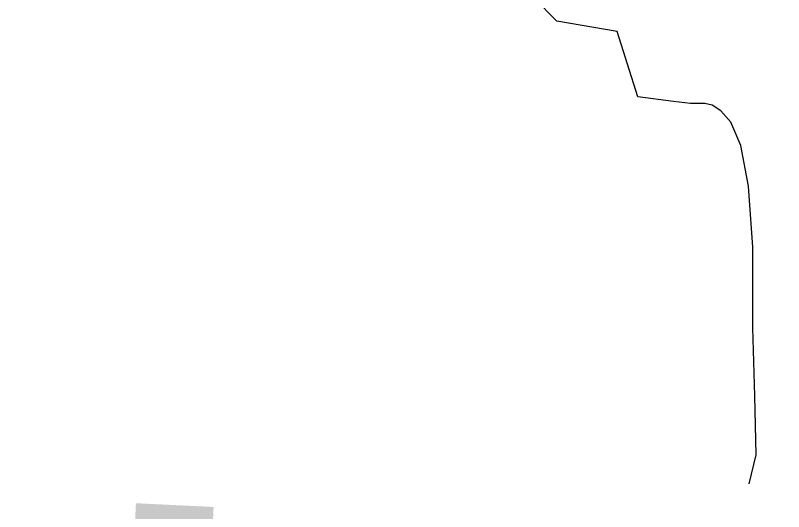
# Model space of a CAD drawing. Header units: inches. Extents: x 2527773 to 2531821, y 6906669 to 6910268.
# Drawn here: x 2529564.14 to 2529586.06, y 6907549.02 to 6907563.17 of the extents above; entities that cross this region are included whole.
import ezdxf
from ezdxf.enums import TextEntityAlignment as Align

# ---------------------------------------------------------------- set-up
doc = ezdxf.new("R2010")
doc.units = ezdxf.units.IN
doc.header["$MEASUREMENT"] = 0
doc.linetypes.add('DGN Style 2', pattern=[85.538802, 51.323281, -34.215521])
doc.layers.add('BASE', color=7, linetype='Continuous')
doc.layers.add('SV-topo-25128(old) - SV-TOPO-CONT-MAJR-LINE', color=253, linetype='DGN Style 2', lineweight=0)
doc.layers.add('SV-topo-25128(old) - SV-TOPO-CONT-MINR-LINE', color=253, linetype='DGN Style 2', lineweight=0)
doc.styles.add("L200'", font='ARIAL.TTF', dxfattribs={"height": 0.001969})
doc.styles.add('Style-WORKING', font='WORKING.shx')

msp = doc.modelspace()

# ---------------------------------------------------------------- linework, layer by layer
at = {"layer": 'SV-topo-25128(old) - SV-TOPO-CONT-MAJR-LINE', "color": 35, "lineweight": 0, "flags": 128}
msp.add_lwpolyline([(2529585.076, 6907549.811), (2529585.283, 6907550.639), (2529585.243, 6907552.324), (2529585.183, 6907554.259), (2529585.183, 6907556.564), (2529585.058, 6907558.294), (2529584.838, 6907559.454), (2529584.553, 6907560.119), (2529584.268, 6907560.449), (2529584.023, 6907560.609), (2529583.813, 6907560.659), (2529583.628, 6907560.659), (2529583.403, 6907560.659), (2529582.918, 6907560.709), (2529581.898, 6907560.844), (2529581.308, 6907562.709), (2529579.588, 6907562.999), (2529578.453, 6907564.159), (2529576.248, 6907564.659), (2529574.808, 6907565.324), (2529573.333, 6907565.814), (2529570.973, 6907566.619), (2529569.683, 6907567.199), (2529568.483, 6907567.869), (2529566.253, 6907568.984), (2529564.988, 6907569.679), (2529563.023, 6907570.899), (2529561.578, 6907571.559), (2529559.998, 6907572.614), (2529558.468, 6907573.179), (2529557.338, 6907573.864), (2529555.868, 6907574.274), (2529555.083, 6907574.644), (2529554.518, 6907574.819), (2529553.203, 6907575.029), (2529552.688, 6907575.089), (2529552.008, 6907574.964), (2529550.918, 6907574.554), (2529549.678, 6907574.529), (2529547.973, 6907573.809), (2529546.673, 6907573.529), (2529545.183, 6907573.019), (2529542.793, 6907572.299), (2529540.998, 6907571.789), (2529537.888, 6907571.449), (2529535.678, 6907571.209), (2529533.043, 6907571.399), (2529529.308, 6907571.664), (2529526.673, 6907571.944), (2529522.938, 6907572.344), (2529520.828, 6907572.259), (2529519.668, 6907571.484), (2529516.683, 6907571.364), (2529515.033, 6907570.264), (2529514.663, 6907568.379)], dxfattribs=at)
at = {"layer": 'SV-topo-25128(old) - SV-TOPO-CONT-MINR-LINE', "color": 35, "lineweight": 0, "flags": 128}
msp.add_lwpolyline([(2529518.398, 6907566.389), (2529518.928, 6907569.049), (2529521.248, 6907570.599), (2529525.468, 6907570.769), (2529530.738, 6907570.209), (2529536.008, 6907569.829), (2529540.428, 6907570.309), (2529544.018, 6907571.329), (2529546.998, 6907572.349), (2529549.598, 6907572.909), (2529552.078, 6907572.959), (2529554.708, 6907572.539), (2529557.648, 6907571.719), (2529560.708, 6907570.589), (2529563.598, 6907569.269), (2529566.128, 6907567.879), (2529568.528, 6907566.539), (2529571.108, 6907565.379), (2529574.058, 6907564.399), (2529576.938, 6907563.069), (2529579.208, 6907560.749), (2529580.388, 6907557.019), (2529580.388, 6907552.409), (2529579.548, 6907549.052)], dxfattribs=at)

# ---------------------------------------------------------------- texts
at = {"layer": 'BASE', "color": 7, "style": "L200'"}
msp.add_text('Location of concrete washout will be determined in the field and will be reflected on this Site Map.', height=21.7169, rotation=30.7037, dxfattribs=at).set_placement((2528854.111, 6906920.593))
at = {"layer": 'SV-topo-25128(old) - SV-TOPO-CONT-MINR-LINE', "color": 35, "lineweight": 0, "style": 'Style-WORKING'}
msp.add_text('436', height=20, rotation=177.2265, dxfattribs=at).set_placement((2529556.303, 6907539.796), align=Align.MIDDLE_CENTER)

doc.saveas('drawing.dxf')
